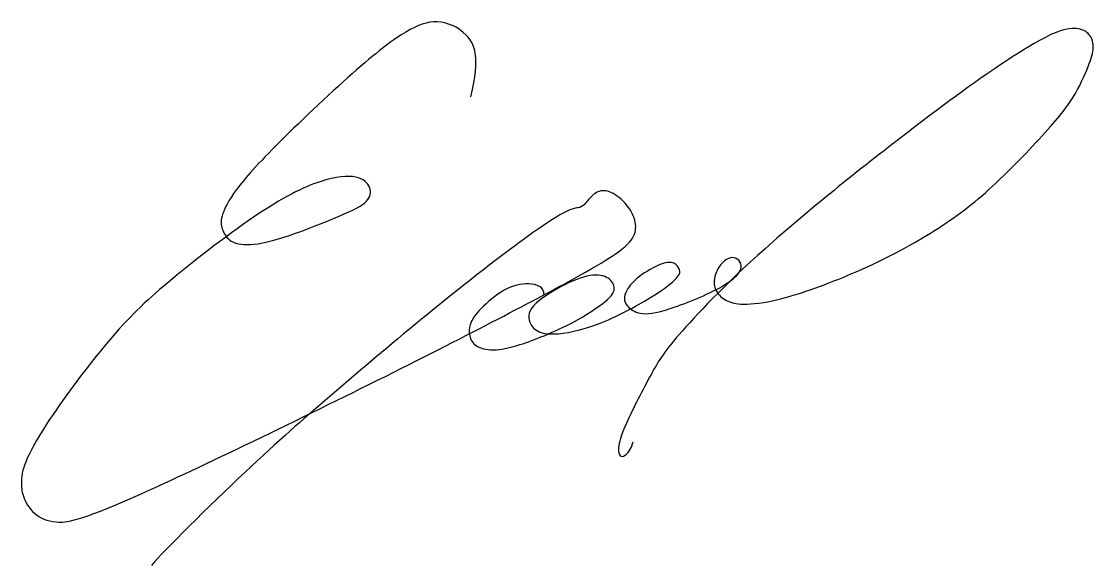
# Model space of a CAD drawing. Header units: inches. Extents: x 36.3 to 48.1, y 23.6 to 29.6.
import ezdxf

# ---------------------------------------------------------------- set-up
doc = ezdxf.new("R2010")
doc.units = ezdxf.units.IN
doc.header["$MEASUREMENT"] = 0
doc.layers.add('Sign', color=5, linetype='Continuous')

msp = doc.modelspace()

# ---------------------------------------------------------------- linework, layer by layer
at = {"layer": 'Sign'}
for points in [[(41.278, 28.755), (41.388, 29.203), (41.253, 29.48), (40.903, 29.623), (40.59, 29.509), (40.112, 29.153), (39.079, 28.184), (38.644, 27.693), (38.523, 27.436), (38.523, 27.322), (38.593, 27.174), (38.749, 27.11), (39.093, 27.146), (39.836, 27.437), (40.151, 27.582), (40.196, 27.735), (40.079, 27.886), (39.732, 27.886), (39.081, 27.604), (37.942, 26.727), (37.402, 26.236), (36.627, 25.226), (36.325, 24.674), (36.325, 24.506), (36.325, 24.365), (36.451, 24.144), (36.681, 24.046), (37.092, 24.088), (40.421, 25.699), (42.722, 26.896), (43.048, 27.145), (43.116, 27.296), (43.068, 27.493), (42.894, 27.681), (42.72, 27.743), (42.604, 27.661), (42.531, 27.557), (42.467, 27.526), (42.352, 27.526), (41.7, 27.082), (40.472, 26.096), (39.643, 25.38), (38.842, 24.692), (37.799, 23.653), (37.76, 23.588)], [(42.089, 26.567), (42.089, 26.662), (41.922, 26.716), (41.651, 26.653), (41.362, 26.404), (41.272, 26.269), (41.25, 26.154), (41.297, 26.021), (41.447, 25.953), (41.733, 25.976), (42.367, 26.228), (42.788, 26.503), (42.882, 26.622), (42.834, 26.754), (42.644, 26.816), (42.337, 26.708), (41.939, 26.466), (41.902, 26.306), (41.968, 26.184), (42.145, 26.113), (42.662, 26.209), (43.319, 26.562), (43.59, 26.777), (43.59, 26.846), (43.528, 26.935), (43.403, 26.935), (43.112, 26.775), (42.984, 26.614), (42.965, 26.523), (42.989, 26.461), (43.1, 26.357), (43.351, 26.357), (44.052, 26.639), (44.265, 26.822), (44.265, 26.924), (44.205, 26.986), (44.107, 26.986), (43.991, 26.863), (43.951, 26.713), (43.982, 26.593), (44.107, 26.489), (44.284, 26.457), (44.706, 26.505), (45.628, 26.846), (46.428, 27.279), (47.011, 27.718), (47.72, 28.468), (47.958, 28.781), (48.119, 29.16), (48.158, 29.312), (48.105, 29.457), (47.992, 29.512), (47.787, 29.512), (47.292, 29.239), (46.3, 28.535), (44.471, 27.089), (43.478, 26.053), (43.293, 25.755), (42.951, 25.091), (42.893, 24.863), (42.924, 24.79), (42.967, 24.781), (43.047, 24.863), (43.068, 24.95)]]:
    msp.add_open_spline(points, degree=3, dxfattribs=at)

doc.saveas('drawing.dxf')
